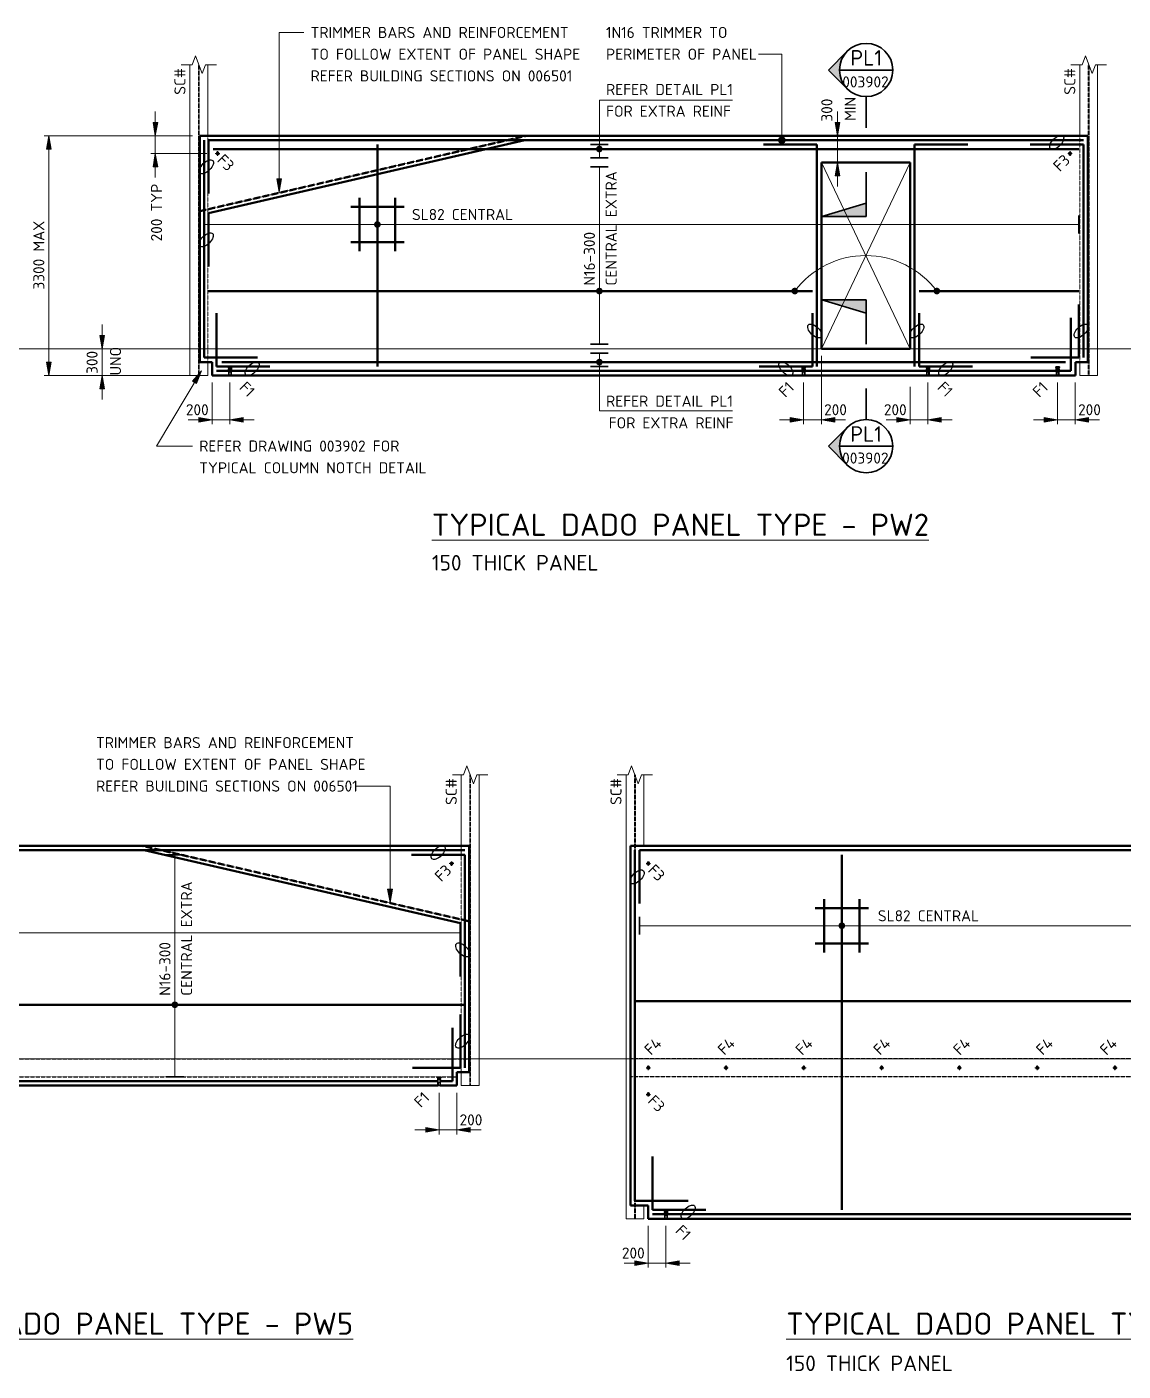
# Model space of a CAD drawing. Header units: millimetres. Extents: x 1456 to 41506, y -3340 to 17135.
# Drawn here: x 16710 to 29054, y 1118 to 16261 of the extents above; entities that cross this region are included whole.
import ezdxf

# ---------------------------------------------------------------- set-up
doc = ezdxf.new("R2010")
doc.units = ezdxf.units.MM
doc.linetypes.add('Hidden', pattern=[4, 3, -1])
for name, color, linetype, lineweight in [('A-000-T_TEXT', 231, 'Continuous', 13), ('A-010-D_DIM', 211, 'Continuous', 13), ('A-010-D_DIM-50', 211, 'Continuous', 13), ('A-010-M_LINE', 90, 'Continuous', 13), ('A-060-M_DETAIL', 3, 'Continuous', 25), ('Z-000-T_TEXT', 131, 'Continuous', 25), ('Z-060-M_DETAIL', 92, 'Continuous', 25)]:
    doc.layers.add(name, color=color, linetype=linetype, lineweight=lineweight)
doc.styles.add('ISOCPEUR', font='isocpeur.ttf', dxfattribs={"height": 125})
doc.styles.add('ISOCPEUR_1', font='isocpeur.ttf', dxfattribs={"height": 250})
doc.styles.add('ISOCPEUR_2', font='isocpeur.ttf', dxfattribs={"height": 175})
doc.dimstyles.new('2_5___Arrow_Tick', dxfattribs={"dimscale": 304.8, "dimtxt": 124.497647, "dimasz": 0.492126, "dimexe": 0.164042, "dimexo": 0.262467, "dimgap": 0.04101, "dimtad": 1, "dimdec": 0, "dimzin": 0, "dimdsep": 46, "dimtxsty": 'ISOCPEUR', "dimsah": 1, "dimcen": 0.09, "dimadec": 0, "dimazin": 0, "dimtfac": 1, "dimtdec": 4, "dimtix": 1, "dimtmove": 0, "dimatfit": 3, "dimfxl": 1, "dimtvp": 1, "dimtolj": 1, "dimtzin": 0, "dimlwd": 18, "dimlwe": 18, "dimarcsym": 2})
doc.dimstyles.new('2_5___Arrow_Tick_1', dxfattribs={"dimscale": 304.8, "dimtxt": 124.497647, "dimasz": 0.492126, "dimexe": 0.164042, "dimexo": 0.262467, "dimgap": 0.04101, "dimtad": 1, "dimdec": 0, "dimzin": 0, "dimdsep": 46, "dimtxsty": 'ISOCPEUR', "dimsah": 1, "dimcen": 0.09, "dimadec": 0, "dimazin": 0, "dimtfac": 1, "dimtdec": 4, "dimtix": 1, "dimtmove": 2, "dimatfit": 3, "dimfxl": 1, "dimtvp": 1, "dimtolj": 1, "dimtzin": 0, "dimlwd": 18, "dimlwe": 18, "dimarcsym": 2})

# ---------------------------------------------------------------- blocks, each defined once
blk = doc.blocks.new('FE1 - FE20095-4128119-S-3501 - _INDUSTRIAL_ TYPICAL DADO PANEL TYPES')
at = {"layer": 'Z-060-M_DETAIL', "lineweight": 18}
for p, q in [((-8, 0), (-8, -35)), ((8, -35), (8, 0)), ((16, -69), (-16, -69)), ((-16, -81), (16, -81)), ((-8, -35), (8, -35)), ((16, -81), (16, -69))]:
    blk.add_line(p, q, dxfattribs=at)
at = {"layer": 'Z-060-M_DETAIL', "lineweight": 35}
for p, q in [((8, 0), (-8, 0)), ((13, 0), (8, 0)), ((13, -61), (13, 0)), ((-16, -85), (-21, -90)), ((-21, -90), (-21, -95)), ((-21, -95), (21, -95)), ((-13, -62), (-16, -65)), ((-16, -65), (-16, -69)), ((-16, -69), (-16, -81)), ((-16, -81), (-16, -85)), ((-8, 0), (-13, 0)), ((-13, 0), (-13, -62)), ((16, -65), (13, -61)), ((16, -69), (16, -65)), ((16, -85), (16, -81)), ((21, -90), (16, -85)), ((21, -95), (21, -90))]:
    blk.add_line(p, q, dxfattribs=at)
blk = doc.blocks.new('FE1 - FE20095-4129573-S-3501 - _INDUSTRIAL_ TYPICAL DADO PANEL TYPES')
at = {"layer": 'Z-060-M_DETAIL', "lineweight": 35}
for p, q in [((21, 95), (-21, 95)), ((-21, 95), (-21, 90)), ((-21, 90), (-16, 85)), ((-16, 85), (-16, 81)), ((-16, 81), (-16, 69)), ((-16, 69), (-16, 65)), ((-16, 65), (-13, 62)), ((-13, 62), (-13, 0)), ((-13, 0), (-8, 0)), ((-8, 0), (8, 0)), ((13, 61), (16, 65)), ((13, 0), (13, 61)), ((16, 85), (21, 90)), ((16, 81), (16, 85)), ((16, 65), (16, 69)), ((21, 90), (21, 95)), ((8, 0), (13, 0))]:
    blk.add_line(p, q, dxfattribs=at)
at = {"layer": 'Z-060-M_DETAIL', "lineweight": 18}
for p, q in [((16, 81), (-16, 81)), ((-16, 69), (16, 69)), ((8, 35), (-8, 35)), ((-8, 35), (-8, 0)), ((8, 0), (8, 35)), ((16, 69), (16, 81))]:
    blk.add_line(p, q, dxfattribs=at)
blk = doc.blocks.new('NRP_Bolt Detailed Plan _v2_ - M20-1017941-S-3501 - _INDUSTRIAL_ TYPICAL DADO PANEL TYPES')
at = {"layer": 'Z-060-M_DETAIL', "lineweight": 13}
for p, q in [((-25, 0), (0, 0)), ((0, 0), (0, 25)), ((25, 0), (0, 0)), ((0, 0), (0, -25))]:
    blk.add_line(p, q, dxfattribs=at)
at = {"layer": 'Z-060-M_DETAIL'}
for p, q in [((-9, 15), (-17, 0)), ((9, 15), (-9, 15)), ((17, 0), (9, 15)), ((17, 0), (9, -15)), ((-9, -15), (-17, 0)), ((9, -15), (-9, -15))]:
    blk.add_line(p, q, dxfattribs=at)
blk.add_circle((0, 0), 10, dxfattribs=at)
blk = doc.blocks.new('NRP_Extent BN - 1-50-4191446-S-3501 - _INDUSTRIAL_ TYPICAL DADO PANEL TYPES')
at = {"layer": 'Z-060-M_DETAIL', "lineweight": 18}
blk.add_hatch(color=256, dxfattribs=at).paths.add_polyline_path([(0, -37), (10, -36), (19, -32), (27, -27), (32, -19), (36, -10), (38, 0), (36, 10), (32, 19), (27, 27), (19, 32), (10, 36), (0, 38), (-10, 36), (-19, 32), (-27, 27), (-32, 19), (-36, 10), (-37, 0), (-36, -10), (-32, -19), (-27, -27), (-19, -32), (-10, -36)])
at = {"layer": 'Z-060-M_DETAIL', "lineweight": 35}
for p, q in [((-1950, 100), (-1950, -100)), ((7900, 100), (7900, -100))]:
    blk.add_line(p, q, dxfattribs=at)
at = {"layer": 'Z-060-M_DETAIL', "lineweight": 18}
blk.add_line((7900, 0), (-1950, 0), dxfattribs=at)
blk = doc.blocks.new('NRP_Extent BN - 1-50-4190052-S-3501 - _INDUSTRIAL_ TYPICAL DADO PANEL TYPES')
at = {"layer": 'Z-060-M_DETAIL', "lineweight": 18}
blk.add_hatch(color=256, dxfattribs=at).paths.add_polyline_path([(-38, 0), (-36, -10), (-32, -19), (-27, -27), (-19, -32), (-10, -36), (0, -38), (10, -36), (19, -32), (27, -27), (32, -19), (36, -10), (37, 0), (36, 10), (32, 19), (27, 27), (19, 32), (10, 36), (0, 37), (-10, 36), (-19, 32), (-27, 27), (-32, 19), (-36, 10)])
at = {"layer": 'Z-060-M_DETAIL', "lineweight": 35}
for p, q in [((-600, 100), (-600, -100)), ((1400, 100), (1400, -100))]:
    blk.add_line(p, q, dxfattribs=at)
at = {"layer": 'Z-060-M_DETAIL', "lineweight": 18}
blk.add_line((1400, 0), (-600, 0), dxfattribs=at)
blk = doc.blocks.new('NRP_Bolt Detailed Plan _v2_ - M20-3988875-S-3501 - _INDUSTRIAL_ TYPICAL DADO PANEL TYPES')
at = {"layer": 'Z-060-M_DETAIL'}
for p, q in [((-9, 15), (-17, 0)), ((-9, -15), (-17, 0)), ((9, 15), (-9, 15)), ((17, 0), (9, 15)), ((9, -15), (-9, -15)), ((17, 0), (9, -15))]:
    blk.add_line(p, q, dxfattribs=at)
at = {"layer": 'Z-060-M_DETAIL', "lineweight": 13}
for p, q in [((0, 0), (0, 25)), ((-25, 0), (0, 0)), ((0, 0), (0, -25)), ((25, 0), (0, 0))]:
    blk.add_line(p, q, dxfattribs=at)
at = {"layer": 'Z-060-M_DETAIL'}
blk.add_circle((0, 0), 10, dxfattribs=at)
blk = doc.blocks.new('NRP_Extent BN - 1-50-4129572-S-3501 - _INDUSTRIAL_ TYPICAL DADO PANEL TYPES')
at = {"layer": 'Z-060-M_DETAIL', "lineweight": 18}
blk.add_hatch(color=256, dxfattribs=at).paths.add_polyline_path([(-38, 0), (-36, -10), (-32, -19), (-27, -27), (-19, -32), (-10, -36), (0, -38), (10, -36), (19, -32), (27, -27), (32, -19), (36, -10), (37, 0), (36, 10), (32, 19), (27, 27), (19, 32), (10, 36), (0, 37), (-10, 36), (-19, 32), (-27, 27), (-32, 19), (-36, 10)])
at = {"layer": 'Z-060-M_DETAIL', "lineweight": 35}
for p, q in [((-100, 100), (-100, -100)), ((50, 100), (50, -100))]:
    blk.add_line(p, q, dxfattribs=at)
at = {"layer": 'Z-060-M_DETAIL', "lineweight": 18}
for q in [(-100, 0), (550, 0)]:
    blk.add_line((50, 0), q, dxfattribs=at)
blk = doc.blocks.new('NRP_Extent BN - 1-50-4190130-S-3501 - _INDUSTRIAL_ TYPICAL DADO PANEL TYPES')
at = {"layer": 'Z-060-M_DETAIL', "lineweight": 18}
blk.add_hatch(color=256, dxfattribs=at).paths.add_polyline_path([(37, 0), (36, 10), (32, 19), (27, 27), (19, 32), (10, 36), (0, 37), (-10, 36), (-19, 32), (-27, 27), (-32, 19), (-36, 10), (-38, 0), (-36, -10), (-32, -19), (-27, -27), (-19, -32), (-10, -36), (0, -38), (10, -36), (19, -32), (27, -27), (32, -19), (36, -10)])
at = {"layer": 'Z-060-M_DETAIL', "lineweight": 35}
for p, q in [((-100, -100), (-100, 100)), ((50, -100), (50, 100))]:
    blk.add_line(p, q, dxfattribs=at)
at = {"layer": 'Z-060-M_DETAIL', "lineweight": 18}
for q in [(-100, 0), (550, 0)]:
    blk.add_line((50, 0), q, dxfattribs=at)
blk = doc.blocks.new('NRP_Extent BN - 1-50-4192404-S-3501 - _INDUSTRIAL_ TYPICAL DADO PANEL TYPES')
at = {"layer": 'Z-060-M_DETAIL', "lineweight": 18}
blk.add_hatch(color=256, dxfattribs=at).paths.add_polyline_path([(0, -37), (10, -36), (19, -32), (27, -27), (32, -19), (36, -10), (38, 0), (36, 10), (32, 19), (27, 27), (19, 32), (10, 36), (0, 38), (-10, 36), (-19, 32), (-27, 27), (-32, 19), (-36, 10), (-37, 0), (-36, -10), (-32, -19), (-27, -27), (-19, -32), (-10, -36)])
at = {"layer": 'Z-060-M_DETAIL', "lineweight": 35}
for p, q in [((-2280, 100), (-2280, -100)), ((6680, 100), (6680, -100))]:
    blk.add_line(p, q, dxfattribs=at)
at = {"layer": 'Z-060-M_DETAIL', "lineweight": 18}
blk.add_line((6680, 0), (-2280, 0), dxfattribs=at)
blk = doc.blocks.new('NRP_Extent BN - 1-50-4193266-S-3501 - _INDUSTRIAL_ TYPICAL DADO PANEL TYPES')
at = {"layer": 'Z-060-M_DETAIL', "lineweight": 18}
blk.add_hatch(color=256, dxfattribs=at).paths.add_polyline_path([(0, 37), (-10, 36), (-19, 32), (-27, 27), (-32, 19), (-36, 10), (-38, 0), (-36, -10), (-32, -19), (-27, -27), (-19, -32), (-10, -36), (0, -38), (10, -36), (19, -32), (27, -27), (32, -19), (36, -10), (37, 0), (36, 10), (32, 19), (27, 27), (19, 32), (10, 36)])
at = {"layer": 'Z-060-M_DETAIL', "lineweight": 35}
for p, q in [((-7000, -100), (-7000, 100)), ((350, -100), (350, 100))]:
    blk.add_line(p, q, dxfattribs=at)
at = {"layer": 'Z-060-M_DETAIL', "lineweight": 18}
blk.add_line((350, 0), (-7000, 0), dxfattribs=at)
blk = doc.blocks.new('NRP_Extent BN - 1-50-4249857-S-3501 - _INDUSTRIAL_ TYPICAL DADO PANEL TYPES')
at = {"layer": 'Z-060-M_DETAIL', "lineweight": 18}
blk.add_hatch(color=256, dxfattribs=at).paths.add_polyline_path([(-38, 0), (-36, -10), (-32, -19), (-27, -27), (-19, -32), (-10, -36), (0, -38), (10, -36), (19, -32), (27, -27), (32, -19), (36, -10), (37, 0), (36, 10), (32, 19), (27, 27), (19, 32), (10, 36), (0, 37), (-10, 36), (-19, 32), (-27, 27), (-32, 19), (-36, 10)])
at = {"layer": 'Z-060-M_DETAIL', "lineweight": 35}
for p, q in [((-810, 100), (-810, -100)), ((1690, 100), (1690, -100))]:
    blk.add_line(p, q, dxfattribs=at)
at = {"layer": 'Z-060-M_DETAIL', "lineweight": 18}
blk.add_line((1690, 0), (-810, 0), dxfattribs=at)
blk = doc.blocks.new('DIMBLOCK3-S-3501 - _INDUSTRIAL_ TYPICAL DADO PANEL TYPES')
at = {"layer": 'A-010-D_DIM-50', "lineweight": 18}
for points in [[(16956, 15035), (16930, 14885), (16983, 14885)], [(16956, 12335), (16983, 12485), (16930, 12485)]]:
    blk.add_hatch(color=256, dxfattribs=at).paths.add_polyline_path(points)
for p, q in [((16956, 15035), (16906, 15035)), ((16956, 15035), (16930, 14885)), ((16956, 12335), (16956, 15035)), ((16983, 14885), (16956, 15035)), ((16956, 15035), (18576, 15035)), ((16930, 14885), (16983, 14885)), ((16983, 12485), (16930, 12485)), ((16930, 12485), (16956, 12335)), ((16956, 12335), (16983, 12485)), ((16956, 12335), (16906, 12335)), ((16956, 12335), (18716, 12335))]:
    blk.add_line(p, q, dxfattribs=at)
at = {"layer": 'A-010-D_DIM-50', "color": 0, "lineweight": 18, "insert": (16781, 13302), "char_height": 125, "width": 919.37, "attachment_point": 1, "rotation": 90, "line_spacing_factor": 1.149209, "style": 'ISOCPEUR'}
blk.add_mtext('3300 MAX', dxfattribs=at)
blk = doc.blocks.new('DIMBLOCK4-S-3501 - _INDUSTRIAL_ TYPICAL DADO PANEL TYPES')
at = {"layer": 'A-010-D_DIM-50', "lineweight": 18}
for points in [[(17556, 12635), (17583, 12785), (17530, 12785)], [(17556, 12335), (17530, 12185), (17583, 12185)]]:
    blk.add_hatch(color=256, dxfattribs=at).paths.add_polyline_path(points)
for p, q in [((17556, 12063), (17556, 12908)), ((17583, 12785), (17530, 12785)), ((17530, 12785), (17556, 12635)), ((17556, 12635), (17583, 12785)), ((17556, 12635), (17530, 12635)), ((17556, 12635), (17606, 12635)), ((17556, 12335), (17506, 12335)), ((17556, 12335), (17530, 12185)), ((17583, 12185), (17556, 12335)), ((17556, 12335), (18716, 12335)), ((17530, 12185), (17583, 12185))]:
    blk.add_line(p, q, dxfattribs=at)
at = {"layer": 'A-010-D_DIM-50', "color": 0, "lineweight": 18, "char_height": 125, "attachment_point": 1, "rotation": 90, "line_spacing_factor": 1.149209, "style": 'ISOCPEUR'}
for s, insert, width in [('300', (17381, 12352), 318.91), ('UNO', (17645, 12334), 362)]:
    blk.add_mtext(s, dxfattribs=dict(at, insert=insert, width=width))
blk = doc.blocks.new('NRP_Loop BN - NRP_Loop BN-4128125-S-3501 - _INDUSTRIAL_ TYPICAL DADO PANEL TYPES')
at = {"layer": 'Z-000-T_TEXT'}
blk.add_ellipse((0, 0), major_axis=(1.41, 1.41), ratio=0.5, dxfattribs=at)
blk = doc.blocks.new('DIMBLOCK5-S-3501 - _INDUSTRIAL_ TYPICAL DADO PANEL TYPES')
at = {"layer": 'A-010-D_DIM-50', "lineweight": 18}
for points in [[(25837, 15035), (25864, 15185), (25811, 15185)], [(25837, 14735), (25811, 14585), (25864, 14585)]]:
    blk.add_hatch(color=256, dxfattribs=at).paths.add_polyline_path(points)
for p, q in [((25837, 15308), (25837, 14463)), ((25864, 15185), (25811, 15185)), ((25811, 15185), (25837, 15035)), ((25837, 15035), (25864, 15185)), ((25837, 15035), (25787, 15035)), ((25837, 15035), (25863, 15035)), ((25837, 14735), (25787, 14735)), ((25837, 14735), (25811, 14585)), ((25864, 14585), (25837, 14735)), ((25837, 14735), (25863, 14735)), ((25811, 14585), (25864, 14585))]:
    blk.add_line(p, q, dxfattribs=at)
at = {"layer": 'A-010-D_DIM-50', "color": 0, "lineweight": 18, "char_height": 125, "attachment_point": 1, "rotation": 90, "line_spacing_factor": 1.149209, "style": 'ISOCPEUR'}
for s, insert, width in [('MIN', (25919, 15202), 301.67), ('300', (25655, 15194), 318.91)]:
    blk.add_mtext(s, dxfattribs=dict(at, insert=insert, width=width))
blk = doc.blocks.new('DIMBLOCK8-S-3501 - _INDUSTRIAL_ TYPICAL DADO PANEL TYPES')
at = {"layer": 'A-010-D_DIM-50', "lineweight": 18}
for points in [[(18796, 11835), (18646, 11862), (18646, 11809)], [(18996, 11835), (19146, 11809), (19146, 11862)]]:
    blk.add_hatch(color=256, dxfattribs=at).paths.add_polyline_path(points)
for p, q in [((18796, 11835), (18796, 12255)), ((18996, 11835), (18996, 12255)), ((18524, 11835), (19269, 11835)), ((18796, 11835), (18646, 11862)), ((18646, 11862), (18646, 11809)), ((18646, 11809), (18796, 11835)), ((18796, 11835), (18796, 11785)), ((19146, 11862), (18996, 11835)), ((18996, 11835), (19146, 11809)), ((18996, 11835), (18996, 11785)), ((19146, 11809), (19146, 11862))]:
    blk.add_line(p, q, dxfattribs=at)
at = {"layer": 'A-010-D_DIM-50', "color": 0, "lineweight": 18, "insert": (18500, 12011), "char_height": 125, "width": 318.91, "attachment_point": 1, "line_spacing_factor": 1.149209, "style": 'ISOCPEUR'}
blk.add_mtext('200', dxfattribs=at)
blk = doc.blocks.new('DIMBLOCK9-S-3501 - _INDUSTRIAL_ TYPICAL DADO PANEL TYPES')
at = {"layer": 'A-010-D_DIM-50', "lineweight": 18}
for points in [[(26656, 11835), (26506, 11862), (26506, 11809)], [(26856, 11835), (27006, 11809), (27006, 11862)]]:
    blk.add_hatch(color=256, dxfattribs=at).paths.add_polyline_path(points)
for p, q in [((26656, 11835), (26656, 12208)), ((26856, 11835), (26856, 12255)), ((26384, 11835), (27129, 11835)), ((26656, 11835), (26506, 11862)), ((26506, 11862), (26506, 11809)), ((26506, 11809), (26656, 11835)), ((26656, 11835), (26656, 11785)), ((27006, 11862), (26856, 11835)), ((26856, 11835), (27006, 11809)), ((26856, 11835), (26856, 11785)), ((27006, 11809), (27006, 11862))]:
    blk.add_line(p, q, dxfattribs=at)
at = {"layer": 'A-010-D_DIM-50', "color": 0, "lineweight": 18, "insert": (26360, 12011), "char_height": 125, "width": 318.91, "attachment_point": 1, "line_spacing_factor": 1.149209, "style": 'ISOCPEUR'}
blk.add_mtext('200', dxfattribs=at)
blk = doc.blocks.new('DIMBLOCK10-S-3501 - _INDUSTRIAL_ TYPICAL DADO PANEL TYPES')
at = {"layer": 'A-010-D_DIM-50', "lineweight": 18}
for points in [[(25456, 11835), (25306, 11862), (25306, 11809)], [(25656, 11835), (25806, 11809), (25806, 11862)]]:
    blk.add_hatch(color=256, dxfattribs=at).paths.add_polyline_path(points)
for p, q in [((25656, 11835), (25656, 12555)), ((25456, 11835), (25456, 12255)), ((25929, 11835), (25184, 11835)), ((25456, 11835), (25306, 11862)), ((25306, 11862), (25306, 11809)), ((25306, 11809), (25456, 11835)), ((25456, 11835), (25456, 11785)), ((25806, 11862), (25656, 11835)), ((25656, 11835), (25806, 11809)), ((25656, 11835), (25656, 11785)), ((25806, 11809), (25806, 11862))]:
    blk.add_line(p, q, dxfattribs=at)
at = {"layer": 'A-010-D_DIM-50', "color": 0, "lineweight": 18, "insert": (25687, 12011), "char_height": 125, "width": 318.91, "attachment_point": 1, "line_spacing_factor": 1.149209, "style": 'ISOCPEUR'}
blk.add_mtext('200', dxfattribs=at)
blk = doc.blocks.new('DIMBLOCK11-S-3501 - _INDUSTRIAL_ TYPICAL DADO PANEL TYPES')
at = {"layer": 'A-010-D_DIM-50', "lineweight": 18}
for points in [[(28316, 11835), (28166, 11862), (28166, 11809)], [(28516, 11835), (28666, 11809), (28666, 11862)]]:
    blk.add_hatch(color=256, dxfattribs=at).paths.add_polyline_path(points)
for p, q in [((28316, 11835), (28316, 12255)), ((28516, 11835), (28516, 12255)), ((28789, 11835), (28044, 11835)), ((28316, 11835), (28166, 11862)), ((28166, 11862), (28166, 11809)), ((28166, 11809), (28316, 11835)), ((28316, 11835), (28316, 11785)), ((28666, 11862), (28516, 11835)), ((28516, 11835), (28666, 11809)), ((28516, 11835), (28516, 11785)), ((28666, 11809), (28666, 11862))]:
    blk.add_line(p, q, dxfattribs=at)
at = {"layer": 'A-010-D_DIM-50', "color": 0, "lineweight": 18, "insert": (28547, 12011), "char_height": 125, "width": 318.91, "attachment_point": 1, "line_spacing_factor": 1.149209, "style": 'ISOCPEUR'}
blk.add_mtext('200', dxfattribs=at)
blk = doc.blocks.new('NRP_Section Tag Dummy - NRP_Section Tag Dummy-4190249-S-3501 - _INDUSTRIAL_ TYPICAL DADO PANEL TYPES')
at = {"layer": 'Z-000-T_TEXT', "lineweight": 13}
blk.add_hatch(color=256, dxfattribs=at).paths.add_polyline_path([(0, 33), (10, 33), (0, 30)])
h = blk.add_hatch(color=256, dxfattribs=at)
edge = h.paths.add_edge_path()
edge.add_line((4.24, 4.24), (8.49, 0))
edge.add_line((8.49, 0), (4.24, -4.24))
edge.add_arc((0, 0), 6, 315, 405)
at = {"layer": 'Z-000-T_TEXT', "lineweight": 35}
for p, q in [((10, 33), (0, 30)), ((10, 33), (0, 33)), ((0, 23), (0, 33)), ((0, 6), (0, 13)), ((8.49, 0), (4.24, 4.24)), ((8.49, 0), (4.24, -4.24)), ((6, 0), (-6, 0))]:
    blk.add_line(p, q, dxfattribs=at)
for start, end in [(90, 270), (270, 90)]:
    blk.add_arc((0, 0), 6, start, end, dxfattribs=at)
blk = doc.blocks.new('DIMBLOCK19-S-3501 - _INDUSTRIAL_ TYPICAL DADO PANEL TYPES')
at = {"layer": 'A-010-D_DIM-50', "lineweight": 18}
for points in [[(18156, 15035), (18183, 15185), (18130, 15185)], [(18156, 14835), (18130, 14685), (18183, 14685)]]:
    blk.add_hatch(color=256, dxfattribs=at).paths.add_polyline_path(points)
for p, q in [((18156, 14563), (18156, 15308)), ((18183, 15185), (18130, 15185)), ((18130, 15185), (18156, 15035)), ((18156, 15035), (18183, 15185)), ((18156, 15035), (18106, 15035)), ((18156, 15035), (18576, 15035)), ((18156, 14835), (18106, 14835)), ((18156, 14835), (18130, 14685)), ((18183, 14685), (18156, 14835)), ((18156, 14835), (18736, 14835)), ((18130, 14685), (18183, 14685))]:
    blk.add_line(p, q, dxfattribs=at)
at = {"layer": 'A-010-D_DIM-50', "color": 0, "lineweight": 18, "insert": (18107, 13845), "char_height": 125, "width": 784.34, "attachment_point": 1, "rotation": 90, "line_spacing_factor": 1.149209, "style": 'ISOCPEUR'}
blk.add_mtext('200 TYP', dxfattribs=at)
blk = doc.blocks.new('NRP_Loop BN - NRP_Loop BN-4129612-S-3501 - _INDUSTRIAL_ TYPICAL DADO PANEL TYPES')
at = {"layer": 'Z-000-T_TEXT'}
blk.add_ellipse((0, 0), major_axis=(-1.41, 1.41), ratio=0.5, dxfattribs=at)
blk = doc.blocks.new('NRP_Section Tag Dummy - NRP_Section Tag Dummy-4190035-S-3501 - _INDUSTRIAL_ TYPICAL DADO PANEL TYPES')
at = {"layer": 'Z-000-T_TEXT', "lineweight": 13}
blk.add_hatch(color=256, dxfattribs=at).paths.add_polyline_path([(0, 33), (0, 30), (-10, 33)])
h = blk.add_hatch(color=256, dxfattribs=at)
edge = h.paths.add_edge_path()
edge.add_arc((0, 0), 6, 135, 225)
edge.add_line((-4.24, -4.24), (-8.49, 0))
edge.add_line((-8.49, 0), (-4.24, 4.24))
at = {"layer": 'Z-000-T_TEXT', "lineweight": 35}
for p, q in [((-10, 33), (0, 30)), ((-10, 33), (0, 33)), ((0, 23), (0, 33)), ((0, 6), (0, 13)), ((-8.49, 0), (-4.24, 4.24)), ((-8.49, 0), (-4.24, -4.24)), ((6, 0), (-6, 0))]:
    blk.add_line(p, q, dxfattribs=at)
for start, end in [(90, 270), (270, 90)]:
    blk.add_arc((0, 0), 6, start, end, dxfattribs=at)
blk = doc.blocks.new('NRP_Loop BN - NRP_Loop BN-V2-S-3501 - _INDUSTRIAL_ TYPICAL DADO PANEL TYPES')
at = {"layer": 'Z-000-T_TEXT'}
blk.add_ellipse((0, 0), major_axis=(1.41, 1.41), ratio=0.5, dxfattribs=at)
blk = doc.blocks.new('DIMBLOCK24-S-3501 - _INDUSTRIAL_ TYPICAL DADO PANEL TYPES')
at = {"layer": 'A-010-D_DIM-50', "lineweight": 18}
for points in [[(23706, 2335), (23556, 2362), (23556, 2309)], [(23906, 2335), (24056, 2309), (24056, 2362)]]:
    blk.add_hatch(color=256, dxfattribs=at).paths.add_polyline_path(points)
for p, q in [((23706, 2335), (23706, 2755)), ((23906, 2335), (23906, 2755)), ((23434, 2335), (24179, 2335)), ((23706, 2335), (23556, 2362)), ((23556, 2362), (23556, 2309)), ((23556, 2309), (23706, 2335)), ((23706, 2335), (23706, 2285)), ((24056, 2362), (23906, 2335)), ((23906, 2335), (24056, 2309)), ((23906, 2335), (23906, 2285)), ((24056, 2309), (24056, 2362))]:
    blk.add_line(p, q, dxfattribs=at)
at = {"layer": 'A-010-D_DIM-50', "color": 0, "lineweight": 18, "insert": (23410, 2511), "char_height": 125, "width": 318.91, "attachment_point": 1, "line_spacing_factor": 1.149209, "style": 'ISOCPEUR'}
blk.add_mtext('200', dxfattribs=at)
blk = doc.blocks.new('DIMBLOCK29-S-3501 - _INDUSTRIAL_ TYPICAL DADO PANEL TYPES')
at = {"layer": 'A-010-D_DIM-50', "lineweight": 18}
for points in [[(21351, 3835), (21201, 3862), (21201, 3809)], [(21551, 3835), (21701, 3809), (21701, 3862)]]:
    blk.add_hatch(color=256, dxfattribs=at).paths.add_polyline_path(points)
for p, q in [((21351, 3835), (21351, 4255)), ((21551, 3835), (21551, 4255)), ((21824, 3835), (21079, 3835)), ((21351, 3835), (21201, 3862)), ((21201, 3862), (21201, 3809)), ((21201, 3809), (21351, 3835)), ((21351, 3835), (21351, 3785)), ((21701, 3862), (21551, 3835)), ((21551, 3835), (21701, 3809)), ((21551, 3835), (21551, 3785)), ((21701, 3809), (21701, 3862))]:
    blk.add_line(p, q, dxfattribs=at)
at = {"layer": 'A-010-D_DIM-50', "color": 0, "lineweight": 18, "insert": (21582, 4011), "char_height": 125, "width": 318.91, "attachment_point": 1, "line_spacing_factor": 1.149209, "style": 'ISOCPEUR'}
blk.add_mtext('200', dxfattribs=at)

msp = doc.modelspace()

# ---------------------------------------------------------------- hatches: boundary and pattern name
at = {"layer": 'A-000-T_TEXT', "lineweight": 18}
h = msp.add_hatch(color=7, dxfattribs=at)
edge = h.paths.add_edge_path()
edge.add_arc((25211.6, 14986), 37.5, 0, 360)
for points in [[(19548.9, 14398.7), (19575.4, 14548.7), (19522.5, 14548.7)], [(18675.4, 12386), (18575.6, 12270.9), (18621, 12243.7)], [(20798.8, 6398.7), (20825.2, 6548.7), (20772.3, 6548.7)]]:
    msp.add_hatch(color=7, dxfattribs=at).paths.add_polyline_path(points)
at = {"layer": 'Z-060-M_DETAIL'}
for points in [[(25356.4, 13247.8), (25366.1, 13249.1), (25375.1, 13252.9), (25382.9, 13258.8), (25388.8, 13266.6), (25392.6, 13275.6), (25393.9, 13285.3), (25392.6, 13295), (25388.8, 13304.1), (25382.9, 13311.8), (25375.1, 13317.8), (25366.1, 13321.6), (25356.4, 13322.8), (25346.7, 13321.6), (25337.6, 13317.8), (25329.8, 13311.8), (25323.9, 13304.1), (25320.1, 13295), (25318.9, 13285.3), (25320.1, 13275.6), (25323.9, 13266.6), (25329.8, 13258.8), (25337.6, 13252.9), (25346.7, 13249.1)], [(26956.4, 13247.8), (26966.1, 13249.1), (26975.1, 13252.9), (26982.9, 13258.8), (26988.8, 13266.6), (26992.6, 13275.6), (26993.9, 13285.3), (26992.6, 13295), (26988.8, 13304.1), (26982.9, 13311.8), (26975.1, 13317.8), (26966.1, 13321.6), (26956.4, 13322.8), (26946.7, 13321.6), (26937.6, 13317.8), (26929.8, 13311.8), (26923.9, 13304.1), (26920.1, 13295), (26918.9, 13285.3), (26920.1, 13275.6), (26923.9, 13266.6), (26929.8, 13258.8), (26937.6, 13252.9), (26946.7, 13249.1)]]:
    msp.add_hatch(color=7, dxfattribs=at).paths.add_polyline_path(points)

# ---------------------------------------------------------------- linework, layer by layer
at = {"layer": 'A-000-T_TEXT', "color": 250, "lineweight": 18}
for p, q in [((19548.9, 16198.4), (19829.3, 16198.4)), ((19548.9, 14398.7), (19548.9, 16198.4)), ((24953.2, 15953.6), (24949.9, 15953.6)), ((25211.6, 15953.6), (24953.2, 15953.6)), ((25211.6, 14986), (25211.6, 15953.6)), ((19575.4, 14548.7), (19522.5, 14548.7)), ((19522.5, 14548.7), (19548.9, 14398.7)), ((19548.9, 14398.7), (19575.4, 14548.7)), ((18675.4, 12386), (18168.2, 11539.4)), ((18675.4, 12386), (18575.6, 12270.9)), ((18575.6, 12270.9), (18621, 12243.7)), ((18621, 12243.7), (18675.4, 12386)), ((18168.2, 11539.4), (18575.2, 11539.4)), ((20518.5, 7708.9), (20410.8, 7708.9)), ((20798.8, 7708.9), (20518.5, 7708.9)), ((20798.8, 6398.7), (20798.8, 7708.9)), ((20825.2, 6548.7), (20772.3, 6548.7)), ((20772.3, 6548.7), (20798.8, 6398.7)), ((20798.8, 6398.7), (20825.2, 6548.7))]:
    msp.add_line(p, q, dxfattribs=at)
msp.add_circle((25211.6, 14986), 37.5, dxfattribs=at)
at = {"layer": 'A-010-M_LINE', "lineweight": 18}
for p, q in [((18608.9, 15935.3), (18571.4, 15835.3)), ((18608.9, 15935.3), (18683.9, 15735.3)), ((28628.9, 15935.3), (28591.4, 15835.3)), ((28628.9, 15935.3), (28703.9, 15735.3)), ((18571.4, 15835.3), (18446.4, 15835.3)), ((18546.4, 12335.3), (18546.4, 15835.3)), ((18683.9, 15735.3), (18721.4, 15835.3)), ((18721.4, 15835.3), (18846.4, 15835.3)), ((18746.4, 15035.3), (18746.4, 15835.3)), ((28591.4, 15835.3), (28466.4, 15835.3)), ((28566.4, 15035.3), (28566.4, 15835.3)), ((28703.9, 15735.3), (28741.4, 15835.3)), ((28741.4, 15835.3), (28866.4, 15835.3)), ((28766.4, 12335.3), (28766.4, 15835.3)), ((24656.4, 15435.3), (23156.4, 15435.3)), ((25656.4, 12635.3), (26656.4, 14735.3)), ((25656.4, 14735.3), (26656.4, 12635.3)), ((2456.4, 12635.3), (36006.4, 12635.3)), ((25656.4, 12635.3), (26656.4, 12635.3)), ((18746.4, 12335.3), (18746.4, 12485.3)), ((28566.4, 12335.3), (28566.4, 12485.3)), ((18746.4, 12335.3), (18546.4, 12335.3)), ((28566.4, 12335.3), (28766.4, 12335.3)), ((24656.4, 11935.3), (23156.4, 11935.3)), ((21663.9, 7935.3), (21626.4, 7835.3)), ((21663.9, 7935.3), (21738.9, 7735.3)), ((23518.9, 7935.3), (23481.4, 7835.3)), ((23518.9, 7935.3), (23593.9, 7735.3)), ((21626.4, 7835.3), (21501.4, 7835.3)), ((21601.4, 7035.3), (21601.4, 7835.3)), ((21738.9, 7735.3), (21776.4, 7835.3)), ((21776.4, 7835.3), (21901.4, 7835.3)), ((21801.4, 4335.3), (21801.4, 7835.3)), ((23481.4, 7835.3), (23356.4, 7835.3)), ((23456.4, 2835.3), (23456.4, 7835.3)), ((23593.9, 7735.3), (23631.4, 7835.3)), ((23631.4, 7835.3), (23756.4, 7835.3)), ((23656.4, 7035.3), (23656.4, 7835.3)), ((2456.4, 4635.3), (33621.4, 4635.3)), ((21601.4, 4335.3), (21601.4, 4485.3)), ((21601.4, 4335.3), (21801.4, 4335.3)), ((23656.4, 2835.3), (23656.4, 2985.3)), ((23656.4, 2835.3), (23456.4, 2835.3))]:
    msp.add_line(p, q, dxfattribs=at)
at = {"layer": 'A-010-M_LINE', "linetype": 'Hidden', "lineweight": 18}
for p, q in [((18641.4, 15835.3), (18641.4, 12335.3)), ((18651.4, 15835.3), (18651.4, 12335.3)), ((28661.4, 15835.3), (28661.4, 12335.3)), ((28671.4, 15835.3), (28671.4, 12335.3)), ((18746.4, 12485.3), (18746.4, 15035.3)), ((28566.4, 12485.3), (28566.4, 15035.3)), ((21696.4, 7835.3), (21696.4, 4335.3)), ((21706.4, 7835.3), (21706.4, 4335.3)), ((23551.4, 7835.3), (23551.4, 2835.3)), ((23561.4, 7835.3), (23561.4, 2835.3)), ((21601.4, 4485.3), (21601.4, 7035.3))]:
    msp.add_line(p, q, dxfattribs=at)
at = {"layer": 'A-010-M_LINE', "linetype": 'Hidden', "lineweight": 50}
for p, q in [((18656.4, 14185.3), (22338.1, 15035.3)), ((21691.4, 6185.3), (18009.6, 7035.3))]:
    msp.add_line(p, q, dxfattribs=at)
at = {"layer": 'A-010-M_LINE', "lineweight": 50}
for p, q in [((18656.4, 12485.3), (18656.4, 15035.3)), ((18656.4, 15035.3), (28656.4, 15035.3)), ((28656.4, 12485.3), (28656.4, 15035.3)), ((18706.4, 12535.3), (18706.4, 14985.3)), ((18755.1, 14163), (22316.9, 14985.3)), ((18756.4, 14985.3), (28606.4, 14985.3)), ((18756.4, 14985.3), (18756.4, 14385.3)), ((23118.9, 14885.3), (18806.4, 14885.3)), ((20656.4, 12435.3), (20656.4, 14935.3)), ((28556.4, 14885.3), (23193.9, 14885.3)), ((25006.4, 14935.3), (25606.4, 14935.3)), ((25606.4, 14935.3), (25606.4, 12435.3)), ((26706.4, 12435.3), (26706.4, 14935.3)), ((26706.4, 14935.3), (27306.4, 14935.3)), ((28006.4, 14935.3), (28606.4, 14935.3)), ((28606.4, 12535.3), (28606.4, 14935.3)), ((26656.4, 14735.3), (25656.4, 14735.3)), ((25656.4, 14735.3), (25656.4, 12635.3)), ((26656.4, 12635.3), (26656.4, 14735.3)), ((20356.4, 14235.3), (20956.4, 14235.3)), ((20456.4, 14335.3), (20456.4, 13735.3)), ((20856.4, 14335.3), (20856.4, 13735.3)), ((18755.1, 14163), (18755.1, 13563)), ((20356.4, 13835.3), (20956.4, 13835.3)), ((18756.4, 13285.3), (25556.4, 13285.3)), ((26756.4, 13285.3), (28556.4, 13285.3)), ((18846.4, 12435.3), (18846.4, 13035.3)), ((25556.4, 13035.3), (25556.4, 12435.3)), ((26756.4, 13035.3), (26756.4, 12435.3)), ((28556.4, 12535.3), (28556.4, 13135.3)), ((28466.4, 12385.3), (28466.4, 12985.3)), ((25656.4, 12635.3), (26656.4, 12635.3)), ((18796.4, 12485.3), (18656.4, 12485.3)), ((19306.4, 12535.3), (18706.4, 12535.3)), ((18796.4, 12335.3), (18796.4, 12485.3)), ((18846.4, 12435.3), (19446.4, 12435.3)), ((23118.9, 12485.3), (18906.4, 12485.3)), ((28406.4, 12485.3), (23193.9, 12485.3)), ((25556.4, 12435.3), (24956.4, 12435.3)), ((26756.4, 12435.3), (27356.4, 12435.3)), ((28016.4, 12535.3), (28556.4, 12535.3)), ((28516.4, 12335.3), (28516.4, 12485.3)), ((28516.4, 12485.3), (28656.4, 12485.3)), ((18796.4, 12335.3), (28516.4, 12335.3)), ((18846.4, 12385.3), (25556.4, 12385.3)), ((25556.4, 12385.3), (28466.4, 12385.3)), ((14141.4, 7035.3), (21691.4, 7035.3)), ((14191.4, 6985.3), (21641.4, 6985.3)), ((21592.6, 6163), (18030.8, 6985.3)), ((21691.4, 4485.3), (21691.4, 7035.3)), ((32666.4, 7035.3), (23506.4, 7035.3)), ((23506.4, 7035.3), (23506.4, 2985.3)), ((23556.4, 6985.3), (23556.4, 3035.3)), ((32616.4, 6985.3), (23606.4, 6985.3)), ((23606.4, 6985.3), (23606.4, 6385.3)), ((21041.4, 6935.3), (21641.4, 6935.3)), ((21641.4, 4535.3), (21641.4, 6935.3)), ((25886.4, 2935.3), (25886.4, 6935.3)), ((25686.4, 6435.3), (25686.4, 5835.3)), ((26086.4, 6435.3), (26086.4, 5835.3)), ((25586.4, 6335.3), (26186.4, 6335.3)), ((21592.6, 6163), (21592.6, 5563)), ((25586.4, 5935.3), (26186.4, 5935.3)), ((14191.4, 5245.3), (21641.4, 5245.3)), ((23561.4, 5285.3), (32616.4, 5285.3)), ((21591.4, 4535.3), (21591.4, 5135.3)), ((21501.4, 4385.3), (21501.4, 4985.3)), ((21051.4, 4535.3), (21591.4, 4535.3)), ((21551.4, 4335.3), (21551.4, 4485.3)), ((21551.4, 4485.3), (21691.4, 4485.3)), ((21338.4, 4385.3), (14241.4, 4385.3)), ((14941.4, 4335.3), (21338.4, 4335.3)), ((21501.4, 4385.3), (21364.4, 4385.3)), ((21364.4, 4335.3), (21551.4, 4335.3)), ((23756.4, 2935.3), (23756.4, 3535.3)), ((24156.4, 3035.3), (23556.4, 3035.3)), ((23706.4, 2985.3), (23506.4, 2985.3)), ((23706.4, 2835.3), (23706.4, 2985.3)), ((23756.4, 2935.3), (24356.4, 2935.3)), ((32453.4, 2885.3), (23756.4, 2885.3)), ((32453.4, 2835.3), (23706.4, 2835.3))]:
    msp.add_line(p, q, dxfattribs=at)
at = {"layer": 'A-010-M_LINE', "linetype": 'Hidden', "lineweight": 25}
for p, q in [((14121.4, 4635.3), (21691.4, 4635.3)), ((32666.4, 4635.3), (23506.4, 4635.3)), ((14121.4, 4435.3), (21551.4, 4435.3)), ((32666.4, 4435.3), (23506.4, 4435.3))]:
    msp.add_line(p, q, dxfattribs=at)
at = {"layer": 'A-010-M_LINE', "lineweight": 18}
msp.add_arc((26156.4, 12685.3), 1000, 36.8699, 143.1301, dxfattribs=at)

# ---------------------------------------------------------------- block references
at = {"layer": 'Z-000-T_TEXT', "lineweight": 13, "xscale": 50, "yscale": 50, "zscale": 50, "rotation": 180}
msp.add_blockref('NRP_Section Tag Dummy - NRP_Section Tag Dummy-4190249-S-3501 - _INDUSTRIAL_ TYPICAL DADO PANEL TYPES', (26160.4, 15775.3), dxfattribs=at)
at = {"layer": 'Z-000-T_TEXT', "xscale": 50, "yscale": 50, "zscale": 50}
for name, p in [('NRP_Loop BN - NRP_Loop BN-4128125-S-3501 - _INDUSTRIAL_ TYPICAL DADO PANEL TYPES', (28306.4, 14960.3)), ('NRP_Loop BN - NRP_Loop BN-4128125-S-3501 - _INDUSTRIAL_ TYPICAL DADO PANEL TYPES', (18731.4, 14685.3)), ('NRP_Loop BN - NRP_Loop BN-V2-S-3501 - _INDUSTRIAL_ TYPICAL DADO PANEL TYPES', (18730.1, 13863)), ('NRP_Loop BN - NRP_Loop BN-4128125-S-3501 - _INDUSTRIAL_ TYPICAL DADO PANEL TYPES', (26731.4, 12835.3)), ('NRP_Loop BN - NRP_Loop BN-4128125-S-3501 - _INDUSTRIAL_ TYPICAL DADO PANEL TYPES', (28581.4, 12835.3)), ('NRP_Loop BN - NRP_Loop BN-4128125-S-3501 - _INDUSTRIAL_ TYPICAL DADO PANEL TYPES', (19246.4, 12410.3)), ('NRP_Loop BN - NRP_Loop BN-4128125-S-3501 - _INDUSTRIAL_ TYPICAL DADO PANEL TYPES', (27056.4, 12410.3)), ('NRP_Loop BN - NRP_Loop BN-4128125-S-3501 - _INDUSTRIAL_ TYPICAL DADO PANEL TYPES', (21341.4, 6960.3)), ('NRP_Loop BN - NRP_Loop BN-4128125-S-3501 - _INDUSTRIAL_ TYPICAL DADO PANEL TYPES', (23581.4, 6685.3)), ('NRP_Loop BN - NRP_Loop BN-4128125-S-3501 - _INDUSTRIAL_ TYPICAL DADO PANEL TYPES', (21616.4, 4835.3)), ('NRP_Loop BN - NRP_Loop BN-4128125-S-3501 - _INDUSTRIAL_ TYPICAL DADO PANEL TYPES', (24156.4, 2910.3))]:
    msp.add_blockref(name, p, dxfattribs=at)
at = {"layer": 'Z-000-T_TEXT', "lineweight": 13, "xscale": 50, "yscale": 50, "zscale": 50}
msp.add_blockref('NRP_Section Tag Dummy - NRP_Section Tag Dummy-4190035-S-3501 - _INDUSTRIAL_ TYPICAL DADO PANEL TYPES', (26160.4, 11537.8), dxfattribs=at)
at = {"layer": 'Z-000-T_TEXT', "xscale": 50, "yscale": 50, "zscale": 50, "rotation": 180}
for p in [(25581.4, 12835.3), (25256.4, 12410.3), (21617.6, 5863)]:
    msp.add_blockref('NRP_Loop BN - NRP_Loop BN-4129612-S-3501 - _INDUSTRIAL_ TYPICAL DADO PANEL TYPES', p, dxfattribs=at)
at = {"layer": 'Z-060-M_DETAIL', "lineweight": 18}
for name, p, rotation in [('NRP_Extent BN - 1-50-4129572-S-3501 - _INDUSTRIAL_ TYPICAL DADO PANEL TYPES', (23156.4, 14885.3), 89.9999999999999), ('NRP_Extent BN - 1-50-4190052-S-3501 - _INDUSTRIAL_ TYPICAL DADO PANEL TYPES', (23156.4, 13285.3), 89.9999999999999), ('NRP_Extent BN - 1-50-4190130-S-3501 - _INDUSTRIAL_ TYPICAL DADO PANEL TYPES', (23156.4, 12485.3), 270.0000000000001), ('NRP_Extent BN - 1-50-4249857-S-3501 - _INDUSTRIAL_ TYPICAL DADO PANEL TYPES', (18375.9, 5245.3), 89.9999999999999), ('NRP_Extent BN - 1-50-4193266-S-3501 - _INDUSTRIAL_ TYPICAL DADO PANEL TYPES', (14591.4, 6055.3), 180)]:
    msp.add_blockref(name, p, dxfattribs=dict(at, rotation=rotation))
at = {"layer": 'Z-060-M_DETAIL'}
for p in [(18856.4, 14835.3), (23706.4, 6835.3), (23706.4, 4535.3), (24582.4, 4535.3), (25458.4, 4535.3), (26334.4, 4535.3), (27210.4, 4535.3), (28086.4, 4535.3), (28962.4, 4535.3), (23706.4, 4235.3)]:
    msp.add_blockref('NRP_Bolt Detailed Plan _v2_ - M20-1017941-S-3501 - _INDUSTRIAL_ TYPICAL DADO PANEL TYPES', p, dxfattribs=at)
at = {"layer": 'Z-060-M_DETAIL', "rotation": 180}
for p in [(28456.4, 14835.3), (21491.4, 6835.3)]:
    msp.add_blockref('NRP_Bolt Detailed Plan _v2_ - M20-3988875-S-3501 - _INDUSTRIAL_ TYPICAL DADO PANEL TYPES', p, dxfattribs=at)
at = {"layer": 'Z-060-M_DETAIL', "lineweight": 18}
for name, p in [('NRP_Extent BN - 1-50-4191446-S-3501 - _INDUSTRIAL_ TYPICAL DADO PANEL TYPES', (20656.4, 14035.3)), ('FE1 - FE20095-4129573-S-3501 - _INDUSTRIAL_ TYPICAL DADO PANEL TYPES', (25456.4, 12335.3)), ('FE1 - FE20095-4129573-S-3501 - _INDUSTRIAL_ TYPICAL DADO PANEL TYPES', (28316.4, 12335.3)), ('NRP_Extent BN - 1-50-4192404-S-3501 - _INDUSTRIAL_ TYPICAL DADO PANEL TYPES', (25886.4, 6135.3)), ('FE1 - FE20095-4129573-S-3501 - _INDUSTRIAL_ TYPICAL DADO PANEL TYPES', (21351.4, 4335.3))]:
    msp.add_blockref(name, p, dxfattribs=at)
at = {"layer": 'Z-060-M_DETAIL', "lineweight": 35, "rotation": 180}
for p in [(18996.4, 12335.3), (26856.4, 12335.3), (23906.4, 2835.3)]:
    msp.add_blockref('FE1 - FE20095-4128119-S-3501 - _INDUSTRIAL_ TYPICAL DADO PANEL TYPES', p, dxfattribs=at)

# ---------------------------------------------------------------- texts
at = {"layer": 'A-000-T_TEXT', "color": 7, "lineweight": 18, "attachment_point": 1}
for s, insert, char_height, width, style in [('TRIMMER BARS AND REINFORCEMENT ', (19904.3, 16260.9), 125, 3471.307, 'ISOCPEUR'), ('1N16 TRIMMER TO', (23231.2, 16260.9), 125, 1591.35, 'ISOCPEUR'), ('TO FOLLOW EXTENT OF PANEL SHAPE ', (19904.3, 16016.1), 125, 3583.543, 'ISOCPEUR'), ('PERIMETER OF PANEL', (23231.2, 16016.1), 125, 1992.193, 'ISOCPEUR'), ('REFER BUILDING SECTIONS ON 006501', (19904.3, 15771.4), 125, 3451.265, 'ISOCPEUR'), ('REFER DETAIL PL1', (23231.2, 15618.7), 125, 1691.561, 'ISOCPEUR'), ('FOR EXTRA REINF', (23231.2, 15374), 125, 1655.485, 'ISOCPEUR'), ('SL82 CENTRAL', (21045.7, 14210.2), 125, 1358.86, 'ISOCPEUR'), ('REFER DETAIL PL1', (23231.2, 12107.8), 125, 1691.561, 'ISOCPEUR'), ('FOR EXTRA REINF', (23261, 11863), 125, 1655.485, 'ISOCPEUR'), ('REFER DRAWING 003902 FOR ', (18650.2, 11601.9), 125, 2761.813, 'ISOCPEUR'), ('TYPICAL COLUMN NOTCH DETAIL', (18650.2, 11357.2), 125, 2990.294, 'ISOCPEUR'), ('\\LTYPICAL DADO PANEL TYPE - PW2', (21269.9, 10777.8), 250, 6581.854, 'ISOCPEUR_1'), ('150 THICK PANEL', (21269.9, 10311.9), 175, 2224.683, 'ISOCPEUR_2'), ('TRIMMER BARS AND REINFORCEMENT ', (17488.2, 8260.9), 125, 3471.307, 'ISOCPEUR'), ('TO FOLLOW EXTENT OF PANEL SHAPE ', (17488.2, 8016.1), 125, 3583.543, 'ISOCPEUR'), ('REFER BUILDING SECTIONS ON 006501', (17488.2, 7771.4), 125, 3451.265, 'ISOCPEUR'), ('SL82 CENTRAL', (26292.5, 6310.2), 125, 1358.86, 'ISOCPEUR'), ('\\LTYPICAL DADO PANEL TYPE - PW5', (14774.3, 1777.8), 250, 6581.854, 'ISOCPEUR_1'), ('\\LTYPICAL DADO PANEL TYPE - PW6', (25259.9, 1777.8), 250, 6581.854, 'ISOCPEUR_1'), ('150 THICK PANEL', (25259.9, 1293.7), 175, 2224.683, 'ISOCPEUR_2')]:
    msp.add_mtext(s, dxfattribs=dict(at, insert=insert, char_height=char_height, width=width, style=style))
at = {"layer": 'A-000-T_TEXT', "color": 7, "lineweight": 18, "char_height": 125, "attachment_point": 1, "rotation": 90, "style": 'ISOCPEUR'}
for s, insert, width in [('SC#', (18370.9, 15496.4), 364.768), ('SC#', (28390.9, 15496.4), 364.768), ('CENTRAL EXTRA', (23226.3, 13346.9), 1535.232), ('N16-300', (22981.5, 13346.9), 737.552), ('SC#', (21425.9, 7496.4), 364.768), ('SC#', (23280.9, 7496.4), 364.768), ('CENTRAL EXTRA', (18445.8, 5346.9), 1535.232), ('N16-300', (18201.1, 5346.9), 737.552)]:
    msp.add_mtext(s, dxfattribs=dict(at, insert=insert, width=width))
at = {"layer": 'A-060-M_DETAIL', "lineweight": 13, "char_height": 125, "attachment_point": 1, "style": 'ISOCPEUR'}
for s, insert, width, rotation in [('F3', (18931.2, 14839.6), 216.456, 315), ('F3', (28253.6, 14710.2), 216.456, 45), ('F1', (19180.5, 12277.8), 184.388, 315), ('F1', (27040.5, 12277.8), 184.388, 315), ('F1', (25163, 12167.1), 184.388, 45), ('F1', (28023, 12167.1), 184.388, 45), ('F3', (21288.6, 6710.2), 216.456, 45), ('F3', (23781.2, 6839.6), 216.456, 315), ('F4', (23650, 4756.7), 228.481, 45), ('F4', (24476, 4756.7), 228.481, 45), ('F4', (25352, 4756.7), 228.481, 45), ('F4', (26228, 4756.7), 228.481, 45), ('F4', (27128, 4756.7), 228.481, 45), ('F4', (28060, 4756.7), 228.481, 45), ('F4', (28780, 4756.7), 228.481, 45), ('F1', (21058, 4167.1), 184.388, 45), ('F3', (23781.2, 4239.6), 216.456, 315), ('F1', (24090.5, 2777.8), 184.388, 315)]:
    msp.add_mtext(s, dxfattribs=dict(at, insert=insert, width=width, rotation=rotation))
at = {"layer": 'Z-000-T_TEXT', "lineweight": 13, "attachment_point": 1}
for s, insert, char_height, width, style in [('PL1', (25982.7, 16000.3), 175, 428.903, 'ISOCPEUR_2'), ('003902', (25891.7, 15704), 125, 649.367, 'ISOCPEUR'), ('PL1', (25981.2, 11762.7), 175, 428.903, 'ISOCPEUR_2'), ('003902', (25890.2, 11466.4), 125, 649.367, 'ISOCPEUR')]:
    msp.add_mtext(s, dxfattribs=dict(at, insert=insert, char_height=char_height, width=width, style=style))

# ---------------------------------------------------------------- dimensions: what is measured, and where the dimension line sits
at = {"layer": 'A-010-D_DIM', "lineweight": 18}
dim = msp.add_linear_dim(base=(25837.1, 14735.3), p1=(25943.2, 15035.3), p2=(25943.2, 14735.3), angle=90, text='<>\\XMIN', dimstyle='2_5___Arrow_Tick_1', override={"dimpost": '<>', "dimfxl": 300}, dxfattribs=at)
dim.commit()
dim.dimension.update_dxf_attribs({"geometry": 'DIMBLOCK5-S-3501 - _INDUSTRIAL_ TYPICAL DADO PANEL TYPES', "text_midpoint": (25821.2, 15194.5), "dimtype": 160, "text_rotation": 90})
dim = msp.add_linear_dim(base=(18156.4, 15035.3), p1=(18816.4, 14835.3), p2=(18656.4, 15035.3), angle=90, dimstyle='2_5___Arrow_Tick_1', override={"dimpost": '<>TYP', "dimfxl": 256.124969}, dxfattribs=at)
dim.commit()
dim.dimension.update_dxf_attribs({"geometry": 'DIMBLOCK19-S-3501 - _INDUSTRIAL_ TYPICAL DADO PANEL TYPES', "text_midpoint": (18189.9, 14237.1), "dimtype": 160, "text_rotation": 90})
for base, p2, text, override, picture, middle in [((16956.4, 15035.3), (18656.4, 15035.3), '3300 MAX', {"dimpost": '<>', "dimfxl": 2703.627193}, 'DIMBLOCK3-S-3501 - _INDUSTRIAL_ TYPICAL DADO PANEL TYPES', (16881.3, 13685.3)), ((17556.4, 12635.3), (17450.3, 12635.3), '<>\\XUNO', {"dimpost": '<>', "dimfxl": 1379.09163}, 'DIMBLOCK4-S-3501 - _INDUSTRIAL_ TYPICAL DADO PANEL TYPES', (17556.4, 12485.3))]:
    dim = msp.add_linear_dim(base=base, p1=(18796.4, 12335.3), p2=p2, angle=90, text=text, dimstyle='2_5___Arrow_Tick', override=override, dxfattribs=at)
    dim.commit()
    dim.dimension.update_dxf_attribs({"geometry": picture, "text_midpoint": middle})
for base, p1, p2, override, picture, middle in [((25456.4, 11835.3), (25656.4, 12635.3), (25456.4, 12335.3), {"dimpost": '<>', "dimfxl": 360.555128}, 'DIMBLOCK10-S-3501 - _INDUSTRIAL_ TYPICAL DADO PANEL TYPES', (25846.2, 11927.8)), ((18996.4, 11835.3), (18796.4, 12335.3), (18996.4, 12335.3), {"dimpost": '<>', "dimfxl": 200}, 'DIMBLOCK8-S-3501 - _INDUSTRIAL_ TYPICAL DADO PANEL TYPES', (18659.7, 11927.8)), ((26856.4, 11835.3), (26656.4, 12287.9), (26856.4, 12335.3), {"dimpost": '<>', "dimfxl": 205.545392}, 'DIMBLOCK9-S-3501 - _INDUSTRIAL_ TYPICAL DADO PANEL TYPES', (26519.7, 11927.8)), ((28316.4, 11835.3), (28516.4, 12335.3), (28316.4, 12335.3), {"dimpost": '<>', "dimfxl": 200}, 'DIMBLOCK11-S-3501 - _INDUSTRIAL_ TYPICAL DADO PANEL TYPES', (28706.2, 11927.8)), ((21351.4, 3835.3), (21551.4, 4335.3), (21351.4, 4335.3), {"dimpost": '<>', "dimfxl": 200}, 'DIMBLOCK29-S-3501 - _INDUSTRIAL_ TYPICAL DADO PANEL TYPES', (21741.2, 3927.8)), ((23906.4, 2335.3), (23706.4, 2835.3), (23906.4, 2835.3), {"dimpost": '<>', "dimfxl": 200}, 'DIMBLOCK24-S-3501 - _INDUSTRIAL_ TYPICAL DADO PANEL TYPES', (23569.7, 2427.8))]:
    dim = msp.add_linear_dim(base=base, p1=p1, p2=p2, dimstyle='2_5___Arrow_Tick_1', override=override, dxfattribs=at)
    dim.commit()
    dim.dimension.update_dxf_attribs({"geometry": picture, "text_midpoint": middle, "dimtype": 160})

doc.saveas('drawing.dxf')
